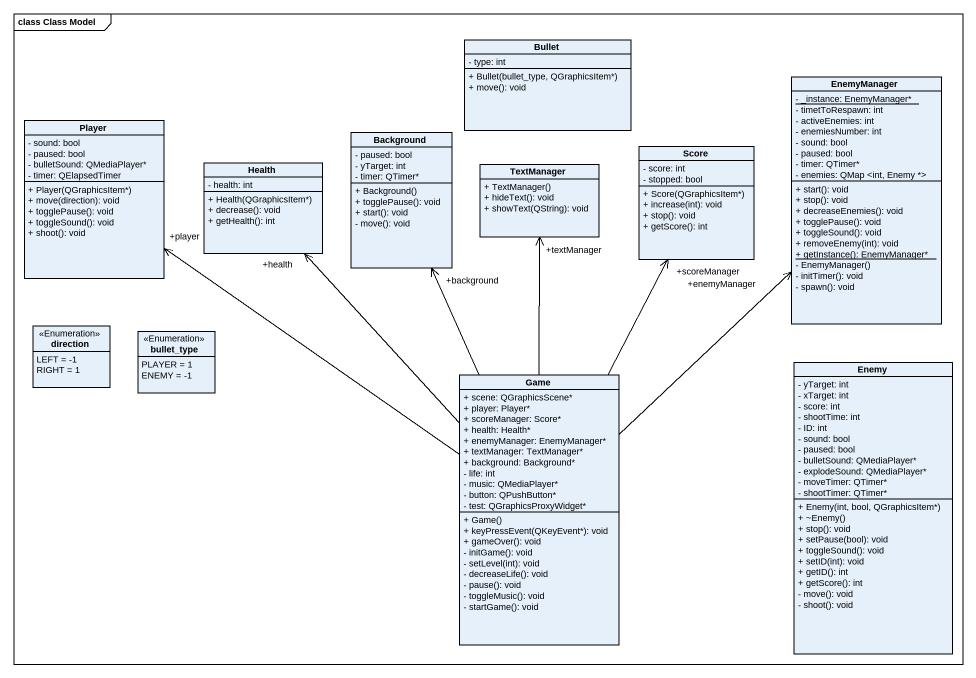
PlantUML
@startuml
mainframe class Class Model
hide circle
hide empty members
skinparam classAttributeIconSize 0
class Bullet {
  - type: int
  + Bullet(bullet_type, QGraphicsItem*)
  + move(): void
}
class EnemyManager {
  {static} - _instance: EnemyManager*
  - timetToRespawn: int
  - activeEnemies: int
  - enemiesNumber: int
  - sound: bool
  - paused: bool
  - timer: QTimer*
  - enemies: QMap <int, Enemy *>
  + start(): void
  + stop(): void
  + decreaseEnemies(): void
  + togglePause(): void
  + toggleSound(): void
  + removeEnemy(int): void
  {static} + getInstance(): EnemyManager*
  - EnemyManager()
  - initTimer(): void
  - spawn(): void
}
class Player {
  - sound: bool
  - paused: bool
  - bulletSound: QMediaPlayer*
  - timer: QElapsedTimer
  + Player(QGraphicsItem*)
  + move(direction): void
  + togglePause(): void
  + toggleSound(): void
  + shoot(): void
}
class Health {
  - health: int
  + Health(QGraphicsItem*)
  + decrease(): void
  + getHealth(): int
}
class Background {
  - paused: bool
  - yTarget: int
  - timer: QTimer*
  + Background()
  + togglePause(): void
  + start(): void
  - move(): void
}
class Score {
  - score: int
  - stopped: bool
  + Score(QGraphicsItem*)
  + increase(int): void
  + stop(): void
  + getScore(): int
}
class TextManager {
  + TextManager()
  + hideText(): void
  + showText(QString): void
}
enum direction <<Enumeration>> {
  LEFT = -1
  RIGHT = 1
}
enum bullet_type <<Enumeration>> {
  PLAYER = 1
  ENEMY = -1
}
class Game {
  + scene: QGraphicsScene*
  + player: Player*
  + scoreManager: Score*
  + health: Health*
  + enemyManager: EnemyManager*
  + textManager: TextManager*
  + background: Background*
  - life: int
  - music: QMediaPlayer*
  - button: QPushButton*
  - test: QGraphicsProxyWidget*
  + Game()
  + keyPressEvent(QKeyEvent*): void
  + gameOver(): void
  - initGame(): void
  - setLevel(int): void
  - decreaseLife(): void
  - pause(): void
  - toggleMusic(): void
  - startGame(): void
}
class Enemy {
  - yTarget: int
  - xTarget: int
  - score: int
  - shootTime: int
  - ID: int
  - sound: bool
  - paused: bool
  - bulletSound: QMediaPlayer*
  - explodeSound: QMediaPlayer*
  - moveTimer: QTimer*
  - shootTimer: QTimer*
  + Enemy(int, bool, QGraphicsItem*)
  + ~Enemy()
  + stop(): void
  + setPause(bool): void
  + toggleSound(): void
  + setID(int): void
  + getID(): int
  + getScore(): int
  - move(): void
  - shoot(): void
}
Game -up-> "+enemyManager" EnemyManager
Game -up-> "+player" Player
Game -up-> "+health" Health
Game -up-> "+background" Background
Game -up-> "+scoreManager" Score
Game -up-> "+textManager" TextManager
@enduml
